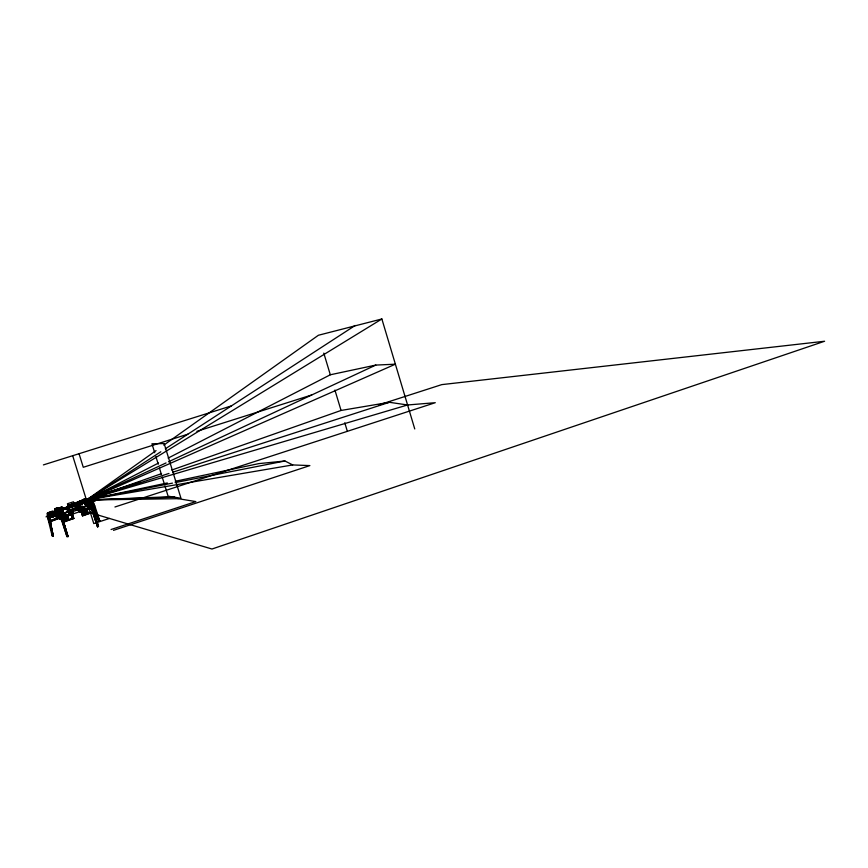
<?xml version="1.0" encoding="UTF-8"?>
<svg xmlns="http://www.w3.org/2000/svg" width="868" height="868" viewBox="0 0 868 868"><rect width="100%" height="100%" fill="white"/><g stroke="black" fill="none" stroke-linecap="round" stroke-linejoin="round"><path stroke-width="1.3" d="M71.1 513.596L70.492 512.12L71.024 514.116M70.655 513.021L72.38 518.239L70.492 512.37M48.814 516.026L48.955 516.688M86.16 500.858L84.348 500.576L85.823 500.272L85.455 498.601L84.283 498.981L84.5 499.653L85.791 499.556L86.594 502.127L85.389 500.413L82.666 501.02L85.021 500.315L85.628 502.648M84.446 510.069L67.129 515.961M85.259 501.151L85.031 500.521M53.415 514.941C53.306 514.767 52.547 513.52 53.035 515.256C58.981 517.263 53.143 512.077 52.568 515.44M54.51 514.116L54.966 514.257M85.758 499.946L86.29 500.944L85.834 499.925M49.009 516.286L49.736 516.059L49.009 516.286L49.53 520.106M49.943 519.726L49.357 516.536M56.051 515.722L56.029 515.049M66.185 516.265L66.999 518.858L68.008 518.532L67.422 515.082M83.057 500.196L79.487 501.585L80.811 501.248M63.776 513.552L63.071 511.968L63.136 512.521M71.632 511.719L70.883 511.719M70.742 513.129L70.319 511.588L71.23 513.943M70.894 513.324L70.503 512.478L70.883 512.988M72.185 511.686L70.406 510.644L70.568 511.74M85.769 500.109L85.238 499.415L82.927 499.892L84.956 499.534L84.38 499.241L82.872 499.718L84.901 499.36M56.453 509.039L62.225 507.129L62.431 507.769L61.064 508.203M92.594 502.095L92.496 500.869M92.637 501.498C89.903 497.961 88.84 505.567 92.431 503.429M84.619 512.587L84.587 513.14L87.418 512.229L86.301 508.626M56.301 512.88L53.024 513.346L53.154 514.594M88.753 502.811L87.603 503.646L88.265 505.436L89.057 503.147L87.343 503.104L88.21 505.86L87.05 505.057L88.666 505.426M52.004 515.711L53.404 515.136L52.004 515.711L52.308 517.144L53.707 516.634L51.407 517.1L50.724 513.878L47.284 513.411L47.968 516.623M87.288 503.896L86.833 501.943L83.263 502.637M62.876 510.493L60.608 511.1L61.27 510.785M85.661 499.61C85.856 499.23 87.473 502.095 86.03 500.218M48.76 515.852C51.386 524.793 46.091 517.664 48.065 514.843M52.601 515.408L55.585 516.688A1.693 0.868 70.2 0 0 56.16 515.169A1.693 0.868 70.2 0 0 54.868 513.455L50.876 513.823L51.559 517.035M79.389 510.775C78.359 511.632 76.688 507.313 78.402 508.735M90.456 505.729L90.326 504.851L91.01 506.413M90.066 507.541L89.816 506.576M91.813 506.923L91.368 505.23M83.957 510.558L91.379 508.127L91.14 506.586M91.845 506.869L91.596 506.261M80.648 509.201L80.811 509.82M81.505 509.082L81.136 507.867M56.474 508.832L57.245 508.192L57.646 509.473M64.677 518.066L59.642 519.303L56.116 508.312C58.189 509.614 57.104 507.704 54.608 509.017L55.986 513.422M78.37 510.558L77.816 508.832L90.359 504.937L91.314 503.755M91.097 502.973L91.227 500.554L92.019 501.183M53.393 515.136L52.829 515.885M61.14 515.234C59.642 512.521 64.113 513.53 62.138 514.268C60.445 511.805 61.715 513.238 63.44 512.76M68.767 507.769L70.699 514.073L73.227 513.52L72.304 510.699L62.897 513.791L61.856 513.216L62.257 514.485M60.717 515.69L61.107 517.154L60.359 517.339L59.881 515.82L60.586 516.297M62.04 516.666C61.324 512.5 63.82 517.295 63.906 516.992L62.832 513.682L62.04 514.03M61.151 514.724L61.943 517.447M71.36 512.315L71.154 511.317L73.4 518.554M48.369 514.268A1.693 0.857 70.3 0 1 48.782 514.116L49.031 514.203A1.693 0.857 70.3 0 1 50.051 515.852L50.105 516.265A1.693 0.857 70.3 0 1 49.888 517.187L49.693 517.317A1.693 0.857 70.3 0 0 49.845 516.362L50.344 520.995L59.035 517.827L59.154 518.402L50.235 521.711L53.035 535.589L49.856 521.484L50.409 521.722C50.16 524.229 51.787 519.476 50.594 522.59L53.132 535.61L50.051 521.505L53.23 536.012L50.724 526.778M88.644 505.827L89.849 503.57L90.359 504.937M86.54 509.06L86.843 509.766L95.22 507.151L99.69 520.735C89.285 495.541 97.65 512.793 92.106 500.901M64.514 521.852L63.624 522.124C63.798 524.663 65.295 519.834 63.906 523.003L68.008 536.804L63.7 522.124L63.18 521.907L67.932 536.359L63.321 521.852L67.888 536.37L66.999 536.663L60.12 516.015L59.447 512.587L61.161 512.294L59.447 512.587M82.46 515.993L93.126 512.153L97.769 527.017L92.811 512.641L91.91 512.934L93.104 513.498L97.617 526.605L98.485 526.323L91.845 505.241M47.881 515.212L48.695 515.69M86.116 509.288L93.711 507.096L94.72 505.784L94.796 507.737L86.865 509.483M88.417 503.277L87.961 502.127L89.708 501.4L91.162 499.458L91.91 501.498M88.102 502.431L89.534 501.454L90.673 504.514M89.458 505.198L89.111 503.755M90.825 501.281L90.098 499.773L91.162 499.458M89.762 499.545L85.531 501.086L84.489 500.771M55.313 513.411C59.762 512.793 54.597 511.002 55.335 513.379M88.883 508.952L87.581 505.317C91.758 516.113 85.769 501.867 88.558 505.556L87.852 504.796C82.558 506.966 87.158 502.485 86.941 505.805M86.475 504.406L86.724 505.632L86.149 502.952M62.984 518.673L64.807 518.739M60.836 507.986L56.897 508.474M78.858 509.375L77.99 509.646L79.216 511.599L81.082 510.373L80.952 509.657L82.634 515.57L80.388 508.344L80.832 509.57M78.348 510.319L77.925 509.429C79.78 506.934 79.672 512.37 81.104 510.851M66.196 514.811L66.608 516.102L69.668 513.455L69.104 514.615M70.699 511.729L72.304 510.699M67.27 512.521L66.847 511.144L68.355 509.896M89.003 502.171L86.789 503.06L88.905 502.388L89.534 504.091L88.525 504.319M81.418 501.27L82.872 500.597L80.203 501.693M55.075 514.03L54.51 514.073M156.045 450.622L86.464 500.055L86.724 500.803M163.781 445.121L318.404 335.254L381.866 318.979L414.752 428.955M82.037 501.379L82.829 500.283L82.135 500.543M81.321 501.086L83.664 499.979L82.992 500.066M91.39 503.201L92.366 502.919M48.174 514.355L47.512 512.966L52.514 511.165L56.214 511.653M83.643 502.496L84.663 502.073L83.86 502.29M82.937 500.586L82.601 501.4C80.106 502.474 84.771 500.749 84.196 502.388M82.221 501.064L82.992 502.507M82.579 500.435L83.48 499.512L83.914 500.771L83.002 501.368L82.59 500.174L84.597 499.35M160.83 451.751L86.464 500.055L86.822 500.901M165.332 448.821L355.218 325.457M62.496 508.008L60.576 509.039M61.151 510.373L60.619 508.908L63.462 508.398L62.474 508.464M62.431 507.769L59.979 508.247L62.735 508.55M86.377 503.223L87.559 502.843M60.695 508.887C64.937 510.286 57.169 504.189 62.919 512.229M83.805 511.057L84.619 510.796M83.241 510.286L84.359 509.95M381.866 318.979L86.464 500.055L86.692 500.706L85.455 498.601M64.85 517.209C63.288 517.306 64.482 519.227 64.764 517.968M64.026 517.241L64.558 517.361M62.029 518.044L64.427 517.285L61.747 517.86M84.012 502.355L84.641 502.084L83.968 502.236M81.527 503.114L80.659 503.331L81.7 502.908M80.713 503.288L81.18 504.416M80.941 502.453L85.097 500.619M79.498 504.091L79.183 502.876L84.467 501.617L81.82 502.04L82.069 502.897M73.78 504.492L74.409 504.33M74.659 504.742L74.095 504.916M68.887 506.109L68.605 506.196M59.349 510.536L60.218 510.427M84.163 502.984C83.295 499.1 79.954 504.254 83.708 501.498M62.626 508.605C58.145 510.102 64.579 506.131 64.503 509.332L69.136 507.834L68.941 507.183L66.988 507.454L67.823 509.809L67.823 508.214M83.827 502.257L83.046 502.019M59.415 508.377L58.872 509.429L59.512 509.147M86.138 510.753L86.908 510.46M83.046 499.762L83.968 501.01L84.945 500.478L82.796 501.357M79.086 502.388L80.106 501.867L78.955 502.171L78.945 501.422L80.084 501.096L77.556 502.192L78.272 502.626M77.751 502.832L78.771 502.344M81.69 501.411L81.451 500.619L83.48 499.512M83.339 500.033L80.518 501.65M86.637 510.612L86.344 509.755M81.581 511.263C78.988 511.241 83.111 510.742 80.507 511.784L79.53 510.406M79.899 511.588L81.386 510.894M58.948 509.039C54.641 511.133 59.393 507.379 55.574 508.67M57.809 509.201L59.48 508.908M60.89 507.661L58.46 508.106L58.481 508.919M158.54 463.035L86.464 499.968M168.153 458.098L330.317 374.781L375.801 365.081L395.385 364.191L85.498 500.717M57.885 509.136C58.308 508.106 61.769 509.993 64.102 508.03M90.326 504.851L81.776 507.65L82.352 509.473L86.312 508.084M82.818 507.313L83.599 506.923M88.786 505.371L89.458 508.691L88.525 505.339M88.981 505.306L89.545 505.024L90.608 508.322L90.022 508.583M82.731 515.527L80.713 509.776M83.393 509.136L87.896 509.19L87.484 507.91M84.587 513.14C83.881 511.252 84.261 508.355 83.371 509.57L84.923 512.955M88.97 506.836L88.21 506.999M56.463 512.044L54.055 513.303M81.679 502.225L82.037 503.397L80.496 503.831L79.758 501.444C86.789 498.416 77.068 502.67 81.418 501.389M82.558 509.375L82.84 510.167L82.644 509.19M80.767 510.818L79.541 510.829L80.279 511.686L81.842 511.187L81.299 510.97C78.782 513.954 77.187 507.086 78.413 507.465L79.704 507.053M66.196 518.652L68.008 518.532M80.377 502.42L79.856 502.702L81.147 502.344M166.048 462.937L86.062 500.033M168.49 461.798L375.801 365.081M93.017 512.196L97.617 526.605L93.06 512.185M84.012 510.102L84.543 510.276L83.838 508.084M89.719 508.702L87.896 509.19M86.257 511.013C87.299 510.319 87.885 512.207 86.54 511.892M63.744 517.556L64.644 517.35M84.63 511.556L84.012 511.936M61.031 508.767L61.812 508.681M62.724 514.735L61.042 513.476L61.888 514.192L62.539 513.422M62.897 513.791L64.243 516.948M77.1 506.066L77.068 506.858M78.402 506.608L79.064 507.129L77.99 507.346M59.577 510.753L60.142 512.554L58.829 512.977C60.304 512.326 60.814 512.804 59.751 510.818M60.261 513.227L59.425 510.699M58.601 512.055L58.85 512.749M69.885 513.585L70.72 513.151L70.113 511.285C65.067 510.167 62.865 516.004 66.608 516.102M63.972 513.313L65.046 516.612L63.972 513.313L61.053 514.333M67.91 512.131L69.071 511.621M64.666 513.086L65.263 514.713M70.113 511.285L61.031 514.366M65.328 514.681L65.914 516.308M64.699 515.158L65.339 514.908M70.091 513.433L70.265 514.225L66.402 515.418L66.782 518.174L67.791 517.838M91.357 506.586L92.767 511.643L91.075 506.38L89.881 506.771M73.227 513.52L72.239 513.856L71.317 513.042M98.485 526.323L94.048 512.229L93.06 512.565L97.585 526.616M58.818 508.539C56.073 508.724 61.422 508.301 57.733 508.724L58.926 509.039M69.147 515.342L71.599 514.496L71.393 513.845M59.491 508.106L57.592 508.409L58.427 508.181M61.085 507.921L60.445 508.138M84.033 511.784L84.554 511.708M81.191 501.379L80.268 501.671L82.145 501.075M80.561 502.051L80.963 501.509M61.216 516.59L62.887 521.364L61.617 516.417M82.547 501.921L83.773 501.454M61.444 516.937C59.632 514.496 61.487 522.894 63.429 522.2M64.091 517.436L63.809 516.579M83.968 503.082L83.491 501.53L81.028 501.997L82.286 501.52M82.927 501.856C83.849 501.715 79.324 506.109 76.319 504.72M83.371 502.973L84.825 502.767L83.686 503.136L82.992 502.029M83.252 502.192L83.285 501.639M60.348 508.095L61.042 508.344M52.156 535.816L53.328 535.643L52.156 535.816L47.252 515.939A1.693 0.857 70.3 0 1 47.827 514.464L48.402 514.203M52.644 535.892L49.541 520.713L50.235 520.464M51.917 520.518L58.123 518.261M58.547 518.315L58.829 518.207M59.653 517.664L61.194 517.1M49.856 521.484L59.024 518.229M50.539 521.907L48.825 522.015M59.925 518.543L61.411 517.773M59.642 519.303L61.682 518.652M60.717 518.999L60.131 519.216L57.114 508.529L54.608 509.017M82.731 500.608L81.028 501.227M54.098 515.473L54.749 515.245M49.194 517.436L50.583 516.981M57.082 514.757L58.091 514.388M55.335 516.601L56.529 516.341M58.384 515.57L56.832 516.135L59.512 515.462L57.798 515.776L58.199 517.078L58.97 516.937M56.68 516.341L57.689 515.972M48.51 520.572L49.205 520.323M58.199 517.078L59.881 517.458M50.463 520.431L58.004 517.686M48.098 512.749L52.373 511.577L55.823 512.033L52.33 513.596L53.122 516.851L52.373 516.742M48.782 514.116L49.91 513.791M50.876 513.823L52.959 513.704L52.156 513.997M50.724 513.878L51.689 513.53M51.624 513.921L55.541 512.511M55.921 515.983A1.693 0.868 70.3 0 0 57.169 515.321A1.693 0.868 70.3 0 0 55.823 513.107L52.449 514.095L53.024 513.346M46.026 516.851L48.369 516.004M56.93 515.614A1.693 0.868 70.3 0 0 57.896 515.874A1.693 0.868 70.3 0 0 58.145 514.615L58.047 514.192A1.693 0.868 70.3 0 0 57.18 512.88L56.138 513.227L55.454 512.413M50.051 515.852L51.06 515.484A1.682 0.857 70.3 0 0 50.04 513.834L49.791 513.747A1.682 0.857 70.3 0 0 49.378 513.899M48.879 516.818L50.105 516.265M58.047 514.192L57.136 514.984M55.932 509.798L54.966 510.145L56.68 509.82L54.966 510.145L55.932 509.798L55.53 508.529L56.301 508.377M47.284 513.411L48.25 513.064L47.512 512.966M48.836 512.847L52.373 511.577M61.161 508.333L59.903 508.822L61.107 508.789M82.796 502.767L81.874 502.084L83.219 501.541M62.887 509.18L60.25 509.928L60.944 509.722M83.61 501.834L82.503 500.055M161.578 473.624L86.464 500.055L178.222 498.677L195.843 501.585L111.082 529.513M171.756 470.044L341.059 410.455L389.428 402.307L407.58 404.976L435.28 402.698L114.945 506.988M60.456 507.813L61.042 507.661M82.319 501.27L83.415 500.912M64.525 518.109L63.245 518.587M65.979 518.608L63.516 519.476L67.411 518.641L67.574 517.61M61.237 508.648L62.442 508.659L63.722 513.259M62.756 508.529L61.183 509.397L60.901 508.876L61.997 508.388M61.932 509.082L61.216 509.288M50.409 521.722L51.158 521.473M82.688 501.747C80.138 504.189 86.062 501.617 81.136 501.997L81.896 504.286M62.897 508.322L63.125 509.136L60.272 509.614L61.172 509.397M113.513 530.348L309.876 465.595L292.7 464.933L86.464 500.055L174.392 497.19L178.222 498.677M70.677 511.621L71.447 510.883L71.588 511.577M64.547 514.67L65.317 514.496M71.328 512.131C71.577 512.511 72.413 513.357 70.623 512.847M57.917 517.176L61.65 515.961M61.888 515.842L63.093 515.451M60.521 515.831L60.782 516.666L61.802 516.189M60.391 516.861L61.932 516.319M62.019 516.666L63.245 516.265M70.265 514.225L68.93 514.984L71.599 514.496M61.129 517.719L61.726 516.829M62.084 517.61L69.961 514.995L69.115 514.355L69.44 514.898M66.413 515.418C67.856 518.337 64.655 514.908 65.892 516.916M67.834 516.406L65.61 516.861L66.293 516.634M61.845 517.458L62.16 520.561M65.718 519.205L65.024 519.422L64.536 517.849M61.899 521.082L62.952 520.713M62.887 521.364L73.465 517.87M63.18 521.907L73.899 518.391L72.142 513.704M63.7 522.124L73.899 518.391M109.444 518.446L93.777 523.567L89.165 508.724M66.988 507.454L68.941 507.183M69.136 507.834L68.051 507.823L68.8 507.943M61.921 508.095L63.19 507.758L63.82 509.549L62.16 509.831L63.234 509.473M68.16 507.845L68.583 508.561L69.039 507.813M61.433 512.467L63.071 511.968M63.494 512.934L61.888 514.192M61.498 514.312C63.245 514.54 61.4 510.883 62.073 513.52M63.266 513.964L61.509 514.344M63.635 508.084L62.897 508.214L63.299 509.462M75.831 507.444L79.596 506.196M86.116 504.069L86.692 503.917M77.773 506.662L79.498 506.369L77.773 506.662L78.174 507.389M85.314 504.829L84.782 503.169L85.791 505.078L87.104 504.655L86.887 503.972L85.14 504.286M69.331 509.961L71.827 509.158M76.004 507.813L78.478 507.01M60.424 511.035L61.368 512.977L59.827 513.335L59.621 512.652M75.711 505.925L76.547 508.019L69.679 510.243L68.474 507.465M86.475 504.492L87.104 504.655L86.29 504.026M58.666 512.923L58.275 512.185L59.773 511.816L58.069 512.109L58.774 514.377L60.022 513.975M68.767 511.784L73.585 510.254L72.608 508.247M60.272 515.625L61.802 514.605M80.138 508.67L78.912 509.071L78.196 506.782M72.836 511.577L79.01 509.581M68.615 515.071L67.997 515.614L69.668 515.299L69.299 514.106M80.529 511.068L84.207 509.874M80.963 511.198L87.169 509.245L88.026 509.711L86.746 509.744L87.375 509.928L87.082 509.223M68.409 514.995L69.668 515.299M83.99 511.534L84.37 511.827M84.37 512.456L85.379 512.131L85.01 510.319M86.616 512.413L87.418 512.229M82.438 514.984L92.941 511.567M81.429 509.147C80.409 506.283 83.491 511.447 80.984 510.84L82.384 515.635L93.126 512.153M84.283 498.981L86.008 498.731M72.955 503.559L81.983 500.652M85.845 499.404L140.008 481.935M378.567 404.998L441.758 384.622L824.6 341.243L211.966 549.021L86.713 511.664M67.943 506.185L67.639 505.458L74.312 503.353L74.529 504.058L67.856 506.163M67.726 505.48L74.312 503.353M70.97 504.861L72.098 505.057L71.024 504.883M86.171 500.304L168.978 473.44M172.841 472.192L389.428 402.307M85.596 500.923L86.724 500.489L86.29 499.718M74.865 504.438L76.579 503.885L66.001 507.238L68.268 506.825M82.992 501.834L84.977 501.129L84.76 500.445M67.183 509.44L66.445 507.368L76.937 503.982L77.567 506.022M83.111 501.78L82.167 502.084L83.968 501.454L85.162 504.916M81.69 504.232L81.321 503.06L82.384 502.887M60.651 509.831L59.783 510.221L60.424 512.261M63.266 508.93L66.977 507.737M83.23 502.138L82.601 502.713M68.583 507.498L75.418 505.219L76.547 508.019M76.677 504.818L81.69 503.201M82.33 502.822L82.905 502.583L81.386 502.8L82.503 502.876L82.352 501.943M84.174 502.572L86.312 502.062M78.521 504.807L77.794 503.972L80.496 503.831M86.399 502.084L87.028 501.986L86.464 501.845M77.99 504.623L78.869 504.699L80.388 509.592M79.476 504.232L82.612 503.223M68.843 508.138L75.907 505.979M80.941 504.406L79.151 505.241M83.002 503.353L78.445 504.785L78.511 505.415L78.066 504.644M60.803 511.165L62.453 510.634M75.494 506.478L77.729 505.762M75.831 506.586L78.858 505.306L78.793 504.677L80.323 509.57M76.492 506.825L79.118 505.935M85.086 504.286L87.343 503.559L86.659 501.899M87.115 505.99C87.234 504.742 85.075 505.523 85.921 506.38M78.934 509.939C77.111 511.545 76.851 507.921 79.194 508.529M89.122 505.491L90.782 505.664M78.066 509.874L78.923 509.592M80.735 509.57C81.69 507.292 82.102 511.567 81.505 508.778M83.317 508.919L80.832 509.31M92.019 506.109L94.503 505.306M89.111 507.151L88.406 507.509M81.907 510.124L83.881 508.984M90.38 507.151L91.824 506.435L92.974 510.134M91.574 505.371L93.353 510.351L92.182 506.456L91.14 506.847L92.42 510.482M91.552 505.74L91.943 506.869L90.033 507.574L90.033 508.333M81.744 510.438L84.89 509.429M90.37 507.552L91.943 506.869M82.84 510.167L83.968 509.787L83.74 509.006M82.037 510.254L81.733 510.829M91.531 507.845L92.203 507.65M84.283 511.068L85.986 510.514L85.574 509.201M92.399 510.33L92.93 509.993M92.594 511.1L93.581 510.753M83.415 501.704L83.968 500.988M83.729 510.981L84.456 510.829M187.868 434.184L83.274 467.288L79.053 453.704M196.895 431.32L311.731 394.973M61.541 508.702L61.758 508.539M43.4 464.901L231.42 405.888M82.449 501.411L83.295 501.161M69.039 506.489L68.735 506.641M59.805 508.073L61.802 507.313L58.666 507.975M71.968 513.758L73.552 518.5M84.131 510.872C82.21 510.688 82.84 512.749 84.25 511.794M407.58 404.976L86.464 500.055L167.264 496.865L174.392 497.19M64.829 519.086L65.469 518.836M61.671 508.171L60.033 508.279M61.02 508.908L61.921 509.462M60.261 509.136L58.926 509.473M83.664 499.979L81.852 500.239L82.254 501.509M77.556 502.192L78.695 501.856L79.411 504.156M90.402 499.36L85.531 501.086L85.509 500.38M90.066 500.966L91.227 500.554M86.03 502.464L88.33 502.127M90.782 501.183L91.9 500.858M85.107 503.668L86.236 503.342M85.151 503.809L86.279 503.494L86.605 505.447M88.862 504.091L89.632 503.874L88.59 503.831M59.404 508.181L59.946 507.975M88.644 501.704L89.534 501.454M86.03 502.789L89.22 501.867M88.135 502.605L88.731 501.91M95.209 501.096L92.117 502.019L92.789 501.541M90.283 502.93L91.4 502.605M91.639 502.626L92.409 502.42M91.303 503.19L92.605 502.68M88.948 503.831L89.849 503.57M89.773 504.775L90.847 504.46L89.708 501.4M91.975 502.518L93.733 505.567M91.617 507.238L94.287 506.369M89.534 508.442L94.341 507.053M86.941 509.375L90.554 508.333M86.616 509.82L93.95 507.715L99.05 520.778L94.612 508.518M99.885 520.453L99.06 521.191L94.883 508.583M99.69 520.735L98.93 520.952L94.037 507.954M59.708 508.051L58.764 508.344M81.57 501.227L81.7 501.194M83.263 501.227L83.784 501.737M58.232 508.127L61.27 507.4L63.038 513.053M81.874 502.084L82.872 502.062M167.329 482.955L86.464 500.055L172.472 483.129M175.282 481.273L258.794 463.62L284.943 460.995L292.7 464.933M175.119 482.608L284.943 460.995M57.06 508.138L57.841 507.986L58.232 509.256M57.885 508.127L59.404 511.35M59.783 507.606L62.225 507.129M58.134 508.919L56.919 509.483L56.67 508.681L58.59 508.366M81.386 502.8L82.861 502.583M82.861 502.55L82.015 502.539M81.668 503.06L82.037 504.243M58.785 508.55L59.404 508.453M50.225 516.883A1.682 0.857 70.3 0 0 50.474 516.97L50.702 516.948A1.682 0.857 70.3 0 0 51.06 515.484M79.129 502.93L79.997 502.702L80.355 503.874M82.71 502.084L82.08 502.019M79.27 504.254L80.181 506.077L82.2 506.239L82.634 507.606L82.2 506.239M51.646 511.48L55.519 511.99M52.275 513.313L53.013 513.422M50.474 516.97L52.308 517.144M72.37 513.802L69.863 512.934M68.637 508.572L68.691 507.932M94.243 505.816L92.485 501.943M64.503 509.332L68.496 507.726L68.93 508.453M91.563 502.984L93.711 507.096M63.581 507.943L64.102 508.843L63.809 507.986M85.238 499.415L85.791 499.556M86.865 504.59L86.887 503.972M73.997 503.429L73.487 501.802L67.433 503.755L67.964 505.382M74.529 504.058L74.225 503.331M71.556 504.97L71.881 505.675M78.304 508.887L78.771 508.681M68.062 507.324L67.606 506.228L68.377 507.498M81.049 511.23L80.442 511.046L84.185 510.048M73.585 510.254L72.945 508.344M78.413 507.465L78.011 506.728M55.27 513.975L55.986 514.778L55.433 514.095M59.621 510.167L60.011 512.12M78.999 503.581L80.832 507.932M58.774 514.377L59.328 514.572L58.829 512.977M62.746 517.165L62.963 517.849M85.086 510.666L85.596 509.917M60.359 517.339L60.912 517.545L59.827 512.728M61.563 514.062L62.16 514.279M61.834 514.409L61.183 514.42M60.51 515.31L62.192 520.42M91.943 512.923L93.104 513.498L92.789 512.63M87.277 505.719L87.928 506.521M91.379 508.127L90.977 507.368M92.453 510.145L92.55 510.731L92.431 510.156M77.946 502.724L78.554 503.169M61.856 513.216L62.702 513.932M58.84 516.558L59.143 516.905M72.174 512.76L73.107 513.574L72.196 510.785M87.05 505.057L87.744 505.816M86.366 502.507L86.681 503.093M79.78 508.388L79.943 509.049M77.426 509.386L77.708 510.308M56.876 513.737L57.245 514.333M48.543 515.147L49.541 520.713M79.368 510.449L80.084 511.328M92.616 502.702L92.757 501.823M62.073 513.986L61.91 512.229L62.268 513.183M86.42 499.751L86.485 500.359M63.31 508.605L63.125 508.214M62.149 509.039L62.821 508.865M87.494 504.601L87.711 505.089M55.66 514.55L55.888 515.245L55.693 514.594M87.614 504.916L87.418 504.178M87.928 505.675L87.549 504.764M92.409 502.398L92.843 503.451M61.639 517.556L61.357 516.981M61.205 516.384L62.583 520.008M91.813 505.404L91.802 505.914M91.693 506.63L92.963 510.134M60.413 515.809L61.867 520.681L61.769 520.127M83.849 510.286L83.285 508.344M79.845 508.496L80.073 509.104M48.109 516.091L48.033 516.091A1.693 0.857 70.3 0 0 48.228 516.514M49.02 519.921L47.892 515.928M70.764 511.426C71.762 511.23 71.035 509.429 71.534 511.816M91.693 502.735L92.084 503.668M69.841 513.487L70.134 514.279M94.536 508.615L99.006 520.833L93.885 507.791M91.01 506.185L90.522 505.632M91.965 506.413L93.874 512.304M83.599 509.039L83.881 509.831M61.986 520.214L60.836 516.351M66.999 536.663L62.615 522.471M92.062 506.087L91.444 504.742M90.88 506.901L91.227 507.943M71.805 511.751L71.556 511.447M94.72 505.784L92.54 500.196L92.192 501.682M71.491 512.749L73.216 517.968M93.223 502.941L93.972 505.23M63.614 523.578L67.812 536.391M81.711 509.288L83.274 514.713L81.939 510.579M92.453 502.301L92.279 501.574M91.541 502.409L91.368 501.639M82.558 507.259L83.154 509.125C82.655 511.252 82.276 507.357 82.482 509.125M78.315 508.778L79.303 511.567M84.836 499.111L85.042 499.794M74.681 507.813C74.464 512.76 79.346 505.838 78.717 509.115M68.192 507.064L68.398 507.715M67.726 507.574L69.028 511.751M67.368 516.927L67.856 518.5M64.048 515.842L65.176 519.455M63.787 518.489L64.058 519.379M60.022 508.811L60.608 511.1M60.261 510.981L60.684 512.348M61.823 516.525L62.301 518.066M61.01 515.776L61.27 516.623M72.684 455.711L88.004 505.013M86.648 503.907L86.908 504.601M84.652 500.228L84.89 501.107M84.305 500.977L85.867 506.098M82.829 499.708L83.23 500.966M84.793 510.232L85.596 512.814M80.42 501.596L80.615 502.398M78.326 504.156L79.064 506.25M79.932 509.418L78.261 504.72M80.138 510.59L80.507 511.784M80.084 511.035L80.279 511.686M76.688 506.348L76.894 507.031M154.71 452.716L151.954 443.776L164.139 443.559L180.967 498.254L168.088 496.171L164.942 485.939M155.893 456.557L158.247 464.217M159.43 468.047L161.394 474.438M162.186 476.999L164.15 483.389M91.064 506.825L91.39 507.878M61.834 516.308L62.16 517.361M91.693 507.769L91.444 506.738M323.786 353.113L330.317 374.781M334.918 390.068L341.059 410.455M344.78 422.792L347.384 431.429M69.223 514.572L69.006 513.78L70.72 513.151L70.384 512.348M71.491 512.554L72.055 513.672M49.509 521.766L50.116 524.272M92.464 501.596L92.692 502.312M87.397 504.612L87.375 503.668L87.429 504.265M57.744 515.06L58.34 518.087L57.31 517.946L56.93 515.896M92.16 501.064L92.301 501.737M55.27 513.509A1.693 0.868 70.3 0 1 55.595 513.14M56.019 516.351A1.693 0.868 70.2 0 1 55.509 515.885M55.01 513.606A1.693 0.868 70.2 0 1 55.324 513.227M47.827 514.464A1.693 0.857 70.3 0 1 49.096 516.2M94.265 508.518L93.06 508.051L94.265 508.518M75.191 504.102L74.659 503.961L75.191 504.102"/></g></svg>
